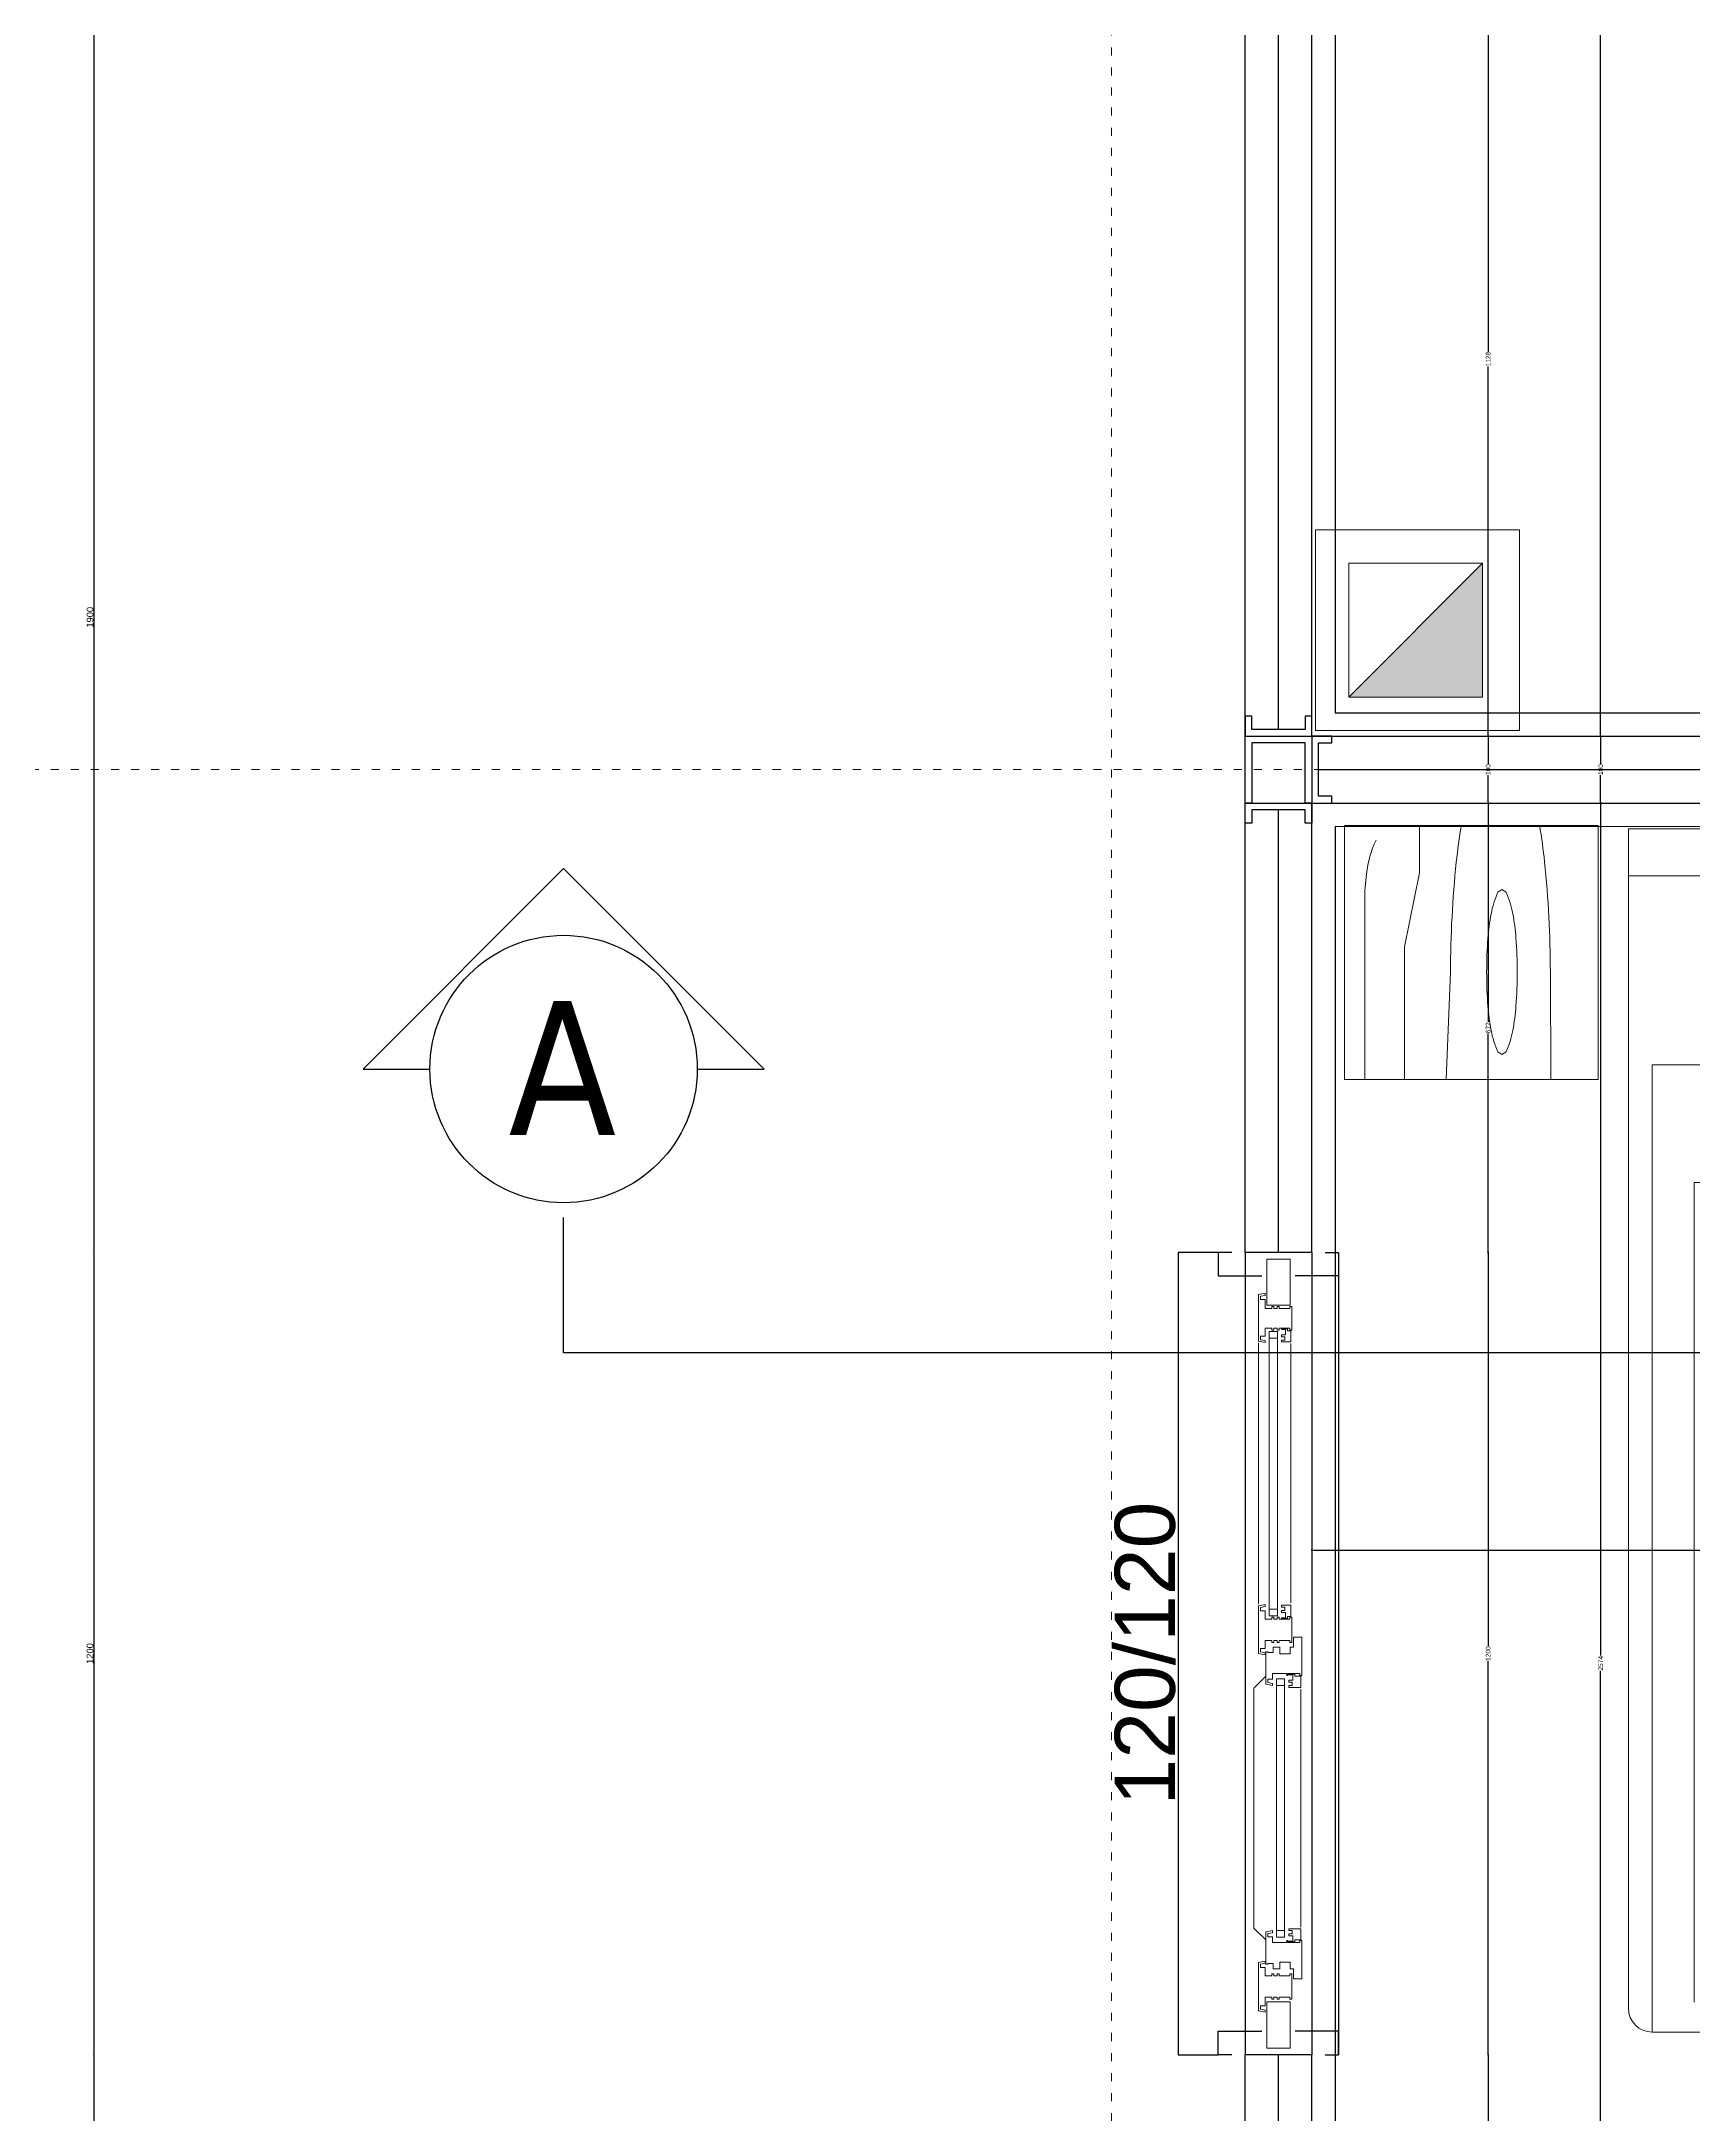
# Model space of a CAD drawing. Header units: centimetres. Extents: x -373760 to 14750, y -122502 to 29584.
# Drawn here: x -292172 to -289700, y -74505 to -71404 of the extents above; entities that cross this region are included whole.
import ezdxf
from ezdxf.enums import TextEntityAlignment as Align

# ---------------------------------------------------------------- set-up
doc = ezdxf.new("R2010")
doc.units = ezdxf.units.CM
doc.linetypes.add('ACAD_ISO03W100', pattern=[30, 12, -18])
for name, color, linetype, lineweight in [('AKSLAR-P', 211, 'Continuous', 9), ('DOGRAMA', 4, 'Continuous', 20), ('duvar', 10, 'Continuous', 25), ('KESİT CIZGILERİ-P', 35, 'Continuous', 25), ('PENCERE', 5, 'Continuous', 13), ('TEFRIS -P', 173, 'Continuous', 9), ('Ölçü iç KGK', 124, 'Continuous', 20)]:
    doc.layers.add(name, color=color, linetype=linetype, lineweight=lineweight)
for name, color, linetype in [('duvar-kesim', 7, 'Continuous'), ('Kolon', 7, 'Continuous'), ('MERDİVEN1', 9, 'Continuous'), ('penc-yazi', 7, 'Continuous'), ('siva', 121, 'Continuous'), ('TASYUNU-P', 40, 'Continuous')]:
    doc.layers.add(name, color=color, linetype=linetype)
doc.styles.add('15 LİK', font='tahoma.ttf', dxfattribs={"height": 15})
doc.styles.get("Standard").update_dxf_attribs({"font": 'arial.ttf'})
doc.linetypes.add('BATTING', pattern='A,0.00254,-2.54,[134,ltypeshp.shx,S=2.54,R=0,X=-2.54,Y=0],-5.08,[134,ltypeshp.shx,S=2.54,R=180,X=2.54,Y=0],-2.54', length=10.16254)
doc.dimstyles.new('Aydın İç Ölçü', dxfattribs={"dimtxt": 7, "dimasz": 3, "dimexe": 0.18, "dimexo": 0.0625, "dimgap": 1, "dimtad": 0, "dimdec": 0, "dimzin": 0, "dimdsep": 46, "dimtxsty": 'Standard', "dimblk": 'DOT', "dimcen": 1, "dimse1": 1, "dimse2": 1, "dimclrd": 256, "dimclrt": 6, "dimadec": 0, "dimazin": 0, "dimtfac": 1, "dimtdec": 0, "dimtix": 1, "dimtofl": 0, "dimtmove": 0, "dimatfit": 3, "dimldrblk": 'DOT', "dimfxl": 1, "dimtolj": 1, "dimtzin": 0, "dimarcsym": 0})
doc.dimstyles.new('aydın ölçü', dxfattribs={"dimtxt": 10, "dimasz": 2.5, "dimexe": 5, "dimexo": 5, "dimtad": 1, "dimdec": 0, "dimtxsty": 'Standard', "dimblk": 'ARCHTICK', "dimcen": 2.5, "dimse1": 1, "dimse2": 1, "dimadec": 0, "dimazin": 0, "dimtfac": 1, "dimtdec": 0, "dimtix": 1, "dimtmove": 0, "dimatfit": 3, "dimfxl": 5, "dimfxlon": 1, "dimarcsym": 0})

# ---------------------------------------------------------------- blocks, each defined once
blk = doc.blocks.new('fm-win2')
at = {"color": 8, "linetype": 'Continuous'}
for p, q in [((11, 1.37), (11, 0.17)), ((11, 1.37), (54.25, 1.37)), ((11, 0.17), (54.25, 0.17)), ((12, 1.37), (12, 0.17)), ((12.75, 3), (52.5, 3)), ((53.25, 1.37), (53.25, 0.17)), ((54.25, 1.37), (54.25, 0.17)), ((63.85, 0.28), (63.85, -0.92)), ((63.85, 0.28), (103.15, 0.28)), ((64.85, 0.28), (64.85, -0.92)), ((102.15, 0.28), (102.15, -0.92)), ((103.15, 0.28), (103.15, -0.92)), ((12.85, -1.85), (52.3, -1.85)), ((63.85, -0.92), (103.15, -0.92)), ((65.4, -3.35), (101.6, -3.35))]:
    blk.add_line(p, q, dxfattribs=at)
blk.add_lwpolyline([(63.45, 1.9), (65.25, 3.7), (101.75, 3.7), (103.55, 1.9)], dxfattribs=at)
at = {"linetype": 'Continuous'}
for points in [[(7, -1.75), (0, -1.75), (0, 1.75), (7, 1.75)], [(7.5, -1.7), (7.5, -0.1), (7.2, -0.1), (7.2, 0.2), (7.5, 0.2), (7.5, 0.7), (7.2, 0.7), (7.2, 1), (7.5, 1), (7.5, 2), (6.16, 2), (6.16, 2.7), (5.65, 2.7), (5.51, 2), (5.2, 2), (5.4, 3), (12.5, 3), (12.7, 2), (12.39, 2), (12.25, 2.7), (11.74, 2.7), (11.74, 2), (10.5, 2), (10.5, 1), (10.8, 1), (10.8, 0.7), (10.5, 0.7), (10.5, 0.2), (10.8, 0.2), (10.8, -0.1), (10.5, -0.1), (10.5, -1.7), (10.8, -1.7), (10.8, -2), (7.2, -2), (7.2, -1.7)], [(58, 2), (59.24, 2), (59.24, 2.7), (59.75, 2.7), (59.89, 2), (60.2, 2), (60, 3), (52.75, 3), (52.55, 2), (52.86, 2), (53, 2.7), (53.51, 2.7), (53.51, 2), (54.75, 2), (54.75, 1), (54.45, 1), (54.45, 0.7), (54.75, 0.7), (54.75, 0.2), (54.45, 0.2), (54.45, -0.1), (54.75, -0.1), (54.75, -1.69), (54.45, -1.69), (54.45, -2), (58.3, -2), (58.3, -1.69), (58, -1.69), (58, -0.1), (58.3, -0.1), (58.3, 0.2), (58, 0.2), (58, 0.7), (58.3, 0.7), (58.3, 1), (58, 1)], [(63.05, -1.25), (63.05, 0.9), (63.89, 0.9), (63.89, 1.6), (64.4, 1.6), (64.54, 0.9), (64.85, 0.9), (64.65, 1.9), (59.75, 1.9), (59.75, 1.6), (59.85, 1.6), (59.85, 0.8), (59.05, 0.8), (59.05, -0.2), (60.05, -0.2), (60.05, -1.75), (59.05, -1.75), (59.05, -2.25), (57.5, -2.25), (57.5, -3.5), (63.35, -3.5), (63.35, -3.2), (63.05, -3.2), (63.05, -1.4), (63.35, -1.4), (63.35, -1.25)], [(103.95, -1.4), (103.65, -1.4), (103.65, -1.25), (103.95, -1.25), (103.95, 0.9), (103.11, 0.9), (103.11, 1.6), (102.6, 1.6), (102.46, 0.9), (102.15, 0.9), (102.35, 1.9), (107.25, 1.9), (107.25, 1.6), (107.15, 1.6), (107.15, 0.8), (107.95, 0.8), (107.95, -0.2), (106.95, -0.2), (106.95, -1.75), (107.95, -1.75), (107.95, -2.25), (109.5, -2.25), (109.5, -3.5), (103.65, -3.5), (103.65, -3.2), (103.95, -3.2)], [(109, 0.7), (108.7, 0.7), (108.7, 1), (109, 1), (109, 2), (107.76, 2), (107.76, 2.7), (107.25, 2.7), (107.11, 2), (106.8, 2), (107, 3), (114.35, 3), (114.55, 2), (114.24, 2), (114.1, 2.7), (113.59, 2.7), (113.59, 2), (112.25, 2), (112.25, 1), (112.55, 1), (112.55, 0.7), (112.25, 0.7), (112.25, 0.2), (112.55, 0.2), (112.55, -0.1), (112.25, -0.1), (112.25, -1.69), (112.55, -1.69), (112.55, -2), (108.7, -2), (108.7, -1.69), (109, -1.69), (109, -0.1), (108.7, -0.1), (108.7, 0.2), (109, 0.2)], [(113, -1.75), (120, -1.75), (120, 1.75), (113, 1.75)]]:
    blk.add_lwpolyline(points, close=True, dxfattribs=at)
at = {"color": 8, "linetype": 'Continuous'}
for points in [[(10.9, -1.35), (10.9, -1.85), (12.6, -1.85), (12.6, -0.45), (12.3, -0.45), (12.3, -0.95), (11.8, -0.95), (11.8, -0.45), (11.5, -0.45), (11.5, -1.05), (10.7, -1.05), (10.7, -0.45), (10.6, -0.45), (10.6, -1.35)], [(54.35, -1.35), (54.35, -1.85), (52.65, -1.85), (52.65, -0.45), (52.95, -0.45), (52.95, -0.95), (53.45, -0.95), (53.45, -0.45), (53.75, -0.45), (53.75, -1.05), (54.55, -1.05), (54.55, -0.45), (54.65, -0.45), (54.65, -1.35)], [(63.15, -2.45), (63.45, -2.45), (63.45, -3.35), (65.15, -3.35), (65.15, -1.55), (64.85, -1.55), (64.85, -2.05), (64.35, -2.05), (64.35, -1.55), (64.05, -1.55), (64.05, -2.15), (63.25, -2.15), (63.25, -1.55), (63.15, -1.55)], [(103.85, -2.45), (103.55, -2.45), (103.55, -3.35), (101.85, -3.35), (101.85, -1.55), (102.15, -1.55), (102.15, -2.05), (102.65, -2.05), (102.65, -1.55), (102.95, -1.55), (102.95, -2.15), (103.75, -2.15), (103.75, -1.55), (103.85, -1.55)]]:
    blk.add_lwpolyline(points, close=True, dxfattribs=at)
blk = doc.blocks.new('kesita')
at = {"layer": 'KESİT CIZGILERİ-P'}
blk.add_lwpolyline([(16511.66, 1791.71), (16521.66, 1791.71), (16491.66, 1821.71), (16461.66, 1791.71), (16471.66, 1791.71)], dxfattribs=at)
blk.add_lwpolyline([(16511.66, 1791.71), (16521.66, 1791.71), (16491.66, 1821.71), (16461.66, 1791.71), (16471.66, 1791.71)], dxfattribs=at)
blk.add_circle((16491.66, 1791.71), 20, dxfattribs=at)
blk.add_circle((16491.66, 1791.71), 20, dxfattribs=at)
at = {"layer": 'KESİT CIZGILERİ-P', "insert": (16483.41, 1781.86), "char_height": 20, "attachment_point": 7, "style": '15 LİK'}
blk.add_mtext('A', dxfattribs=at)
blk = doc.blocks.new('fgwefgweg')
at = {"layer": 'KESİT CIZGILERİ-P'}
blk.add_lwpolyline([(17791.89, 1769.25), (17791.89, 1749.25), (16491.66, 1749.25), (16491.66, 1769.48)], dxfattribs=at)
at = {"layer": 'MERDİVEN1'}
blk.add_blockref('kesita', (0, 0), dxfattribs=at)
blk = doc.blocks.new('_ArchTick')
at = {"color": 0, "linetype": 'ByBlock', "const_width": 0.15}
blk.add_lwpolyline([(-0.5, -0.5), (0.5, 0.5)], dxfattribs=at)
blk = doc.blocks.new('*D367')
at = {"layer": 'Defpoints', "color": 0, "ltscale": 0.5, "transparency": 16777216}
for p in [(-290370.8, -71315.7), (-292093.4, -73215.8), (-290370.8, -73215.8)]:
    blk.add_point(p, dxfattribs=at)
at = {"layer": 'Ölçü iç KGK', "color": 0, "lineweight": -2, "ltscale": 0.5, "transparency": 16777216}
blk.add_line((-292093.4, -71315.7), (-292093.4, -73215.8), dxfattribs=at)
at = {"layer": 'Ölçü iç KGK', "color": 0, "lineweight": -2, "ltscale": 0.5, "transparency": 16777216, "xscale": 2.5, "yscale": 2.5, "zscale": 2.5}
for p, rotation in [((-292093.4, -71315.7), 90), ((-292093.4, -73215.8), 270)]:
    blk.add_blockref('_ArchTick', p, dxfattribs=dict(at, rotation=rotation))
at = {"layer": 'Ölçü iç KGK', "color": 0, "lineweight": -2, "ltscale": 0.5, "transparency": 16777216, "insert": (-292099.1, -72265.7), "char_height": 10, "attachment_point": 5, "rotation": 90}
blk.add_mtext('1900', dxfattribs=at)
blk = doc.blocks.new('*D368')
at = {"layer": 'Defpoints', "color": 0, "ltscale": 0.5, "transparency": 16777216}
for p in [(-290370.8, -73215.8), (-292093.4, -74415.8), (-290370.8, -74415.8)]:
    blk.add_point(p, dxfattribs=at)
at = {"layer": 'Ölçü iç KGK', "color": 0, "lineweight": -2, "ltscale": 0.5, "transparency": 16777216}
blk.add_line((-292093.4, -73215.8), (-292093.4, -74415.8), dxfattribs=at)
at = {"layer": 'Ölçü iç KGK', "color": 0, "lineweight": -2, "ltscale": 0.5, "transparency": 16777216, "xscale": 2.5, "yscale": 2.5, "zscale": 2.5}
for p, rotation in [((-292093.4, -73215.8), 90), ((-292093.4, -74415.8), 270)]:
    blk.add_blockref('_ArchTick', p, dxfattribs=dict(at, rotation=rotation))
at = {"layer": 'Ölçü iç KGK', "color": 0, "lineweight": -2, "ltscale": 0.5, "transparency": 16777216, "insert": (-292099.1, -73815.8), "char_height": 10, "attachment_point": 5, "rotation": 90}
blk.add_mtext('1200', dxfattribs=at)
blk = doc.blocks.new('*D369')
at = {"layer": 'Defpoints', "color": 0, "ltscale": 0.5, "transparency": 16777216}
for p in [(-290370.8, -74415.8), (-292093.4, -76418.5), (-290370.8, -76418.5)]:
    blk.add_point(p, dxfattribs=at)
at = {"layer": 'Ölçü iç KGK', "color": 0, "lineweight": -2, "ltscale": 0.5, "transparency": 16777216}
blk.add_line((-292093.4, -74415.8), (-292093.4, -76418.5), dxfattribs=at)
at = {"layer": 'Ölçü iç KGK', "color": 0, "lineweight": -2, "ltscale": 0.5, "transparency": 16777216, "xscale": 2.5, "yscale": 2.5, "zscale": 2.5}
for p, rotation in [((-292093.4, -74415.8), 90), ((-292093.4, -76418.5), 270)]:
    blk.add_blockref('_ArchTick', p, dxfattribs=dict(at, rotation=rotation))
at = {"layer": 'Ölçü iç KGK', "color": 0, "lineweight": -2, "ltscale": 0.5, "transparency": 16777216, "insert": (-292099.1, -75417.1), "char_height": 10, "attachment_point": 5, "rotation": 90}
blk.add_mtext('2003', dxfattribs=at)
blk = doc.blocks.new('_Dot')
at = {"color": 0, "linetype": 'ByBlock', "lineweight": -2}
blk.add_line((-0.5, 0), (-1, 0), dxfattribs=at)
at = {"color": 0, "linetype": 'ByBlock', "const_width": 0.5}
blk.add_lwpolyline([(-0.25, 0, 1), (0.25, 0, 1)], format="xyb", close=True, dxfattribs=at)
blk = doc.blocks.new('*D398')
at = {"layer": 'Defpoints', "color": 0, "ltscale": 0.5, "transparency": 16777216}
for p in [(-289905.2, -69115.3), (-289838.8, -72443.5), (-289838.8, -72443.5)]:
    blk.add_point(p, dxfattribs=at)
at = {"layer": 'Ölçü iç KGK', "lineweight": -2, "ltscale": 0.5, "transparency": 16777216}
for p, q in [((-289838.8, -69118.3), (-289838.8, -70768)), ((-289838.8, -72440.5), (-289838.8, -70790.9))]:
    blk.add_line(p, q, dxfattribs=at)
at = {"layer": 'Ölçü iç KGK', "lineweight": -2, "ltscale": 0.5, "transparency": 16777216, "xscale": 3, "yscale": 3, "zscale": 3}
for p, rotation in [((-289838.8, -69115.3), 90), ((-289838.8, -72443.5), 270)]:
    blk.add_blockref('_Dot', p, dxfattribs=dict(at, rotation=rotation))
at = {"layer": 'Ölçü iç KGK', "color": 6, "lineweight": -2, "ltscale": 0.5, "transparency": 16777216, "insert": (-289838.8, -70779.4), "char_height": 7, "attachment_point": 5, "rotation": 90}
blk.add_mtext('\\A1;3328', dxfattribs=at)
blk = doc.blocks.new('*D399')
at = {"layer": 'Defpoints', "color": 0, "ltscale": 0.5, "transparency": 16777216}
for p in [(-289838.8, -72443.5), (-289838.8, -72543.5), (-289838.8, -72543.5)]:
    blk.add_point(p, dxfattribs=at)
at = {"layer": 'Ölçü iç KGK', "lineweight": -2, "ltscale": 0.5, "transparency": 16777216}
for p, q in [((-289838.8, -72446.5), (-289838.8, -72485.1)), ((-289838.8, -72540.5), (-289838.8, -72501.9))]:
    blk.add_line(p, q, dxfattribs=at)
at = {"layer": 'Ölçü iç KGK', "lineweight": -2, "ltscale": 0.5, "transparency": 16777216, "xscale": 3, "yscale": 3, "zscale": 3}
for p, rotation in [((-289838.8, -72443.5), 90), ((-289838.8, -72543.5), 270)]:
    blk.add_blockref('_Dot', p, dxfattribs=dict(at, rotation=rotation))
at = {"layer": 'Ölçü iç KGK', "color": 6, "lineweight": -2, "ltscale": 0.5, "transparency": 16777216, "insert": (-289838.8, -72493.5), "char_height": 7, "attachment_point": 5, "rotation": 90}
blk.add_mtext('\\A1;100', dxfattribs=at)
blk = doc.blocks.new('*D400')
at = {"layer": 'Defpoints', "color": 0, "ltscale": 0.5, "transparency": 16777216}
for p in [(-289838.8, -72543.5), (-289838.8, -75117), (-289838.8, -75117)]:
    blk.add_point(p, dxfattribs=at)
at = {"layer": 'Ölçü iç KGK', "lineweight": -2, "ltscale": 0.5, "transparency": 16777216}
for p, q in [((-289838.8, -72546.5), (-289838.8, -73818.8)), ((-289838.8, -75114), (-289838.8, -73841.8))]:
    blk.add_line(p, q, dxfattribs=at)
at = {"layer": 'Ölçü iç KGK', "lineweight": -2, "ltscale": 0.5, "transparency": 16777216, "xscale": 3, "yscale": 3, "zscale": 3}
for p, rotation in [((-289838.8, -72543.5), 90), ((-289838.8, -75117), 270)]:
    blk.add_blockref('_Dot', p, dxfattribs=dict(at, rotation=rotation))
at = {"layer": 'Ölçü iç KGK', "color": 6, "lineweight": -2, "ltscale": 0.5, "transparency": 16777216, "insert": (-289838.8, -73830.3), "char_height": 7, "attachment_point": 5, "rotation": 90}
blk.add_mtext('\\A1;2574', dxfattribs=at)
blk = doc.blocks.new('*D410')
at = {"layer": 'Defpoints', "color": 0, "ltscale": 0.5, "transparency": 16777216}
for p in [(-290270.8, -73115.4), (-286270.8, -73602.1), (-286270.8, -73660.9)]:
    blk.add_point(p, dxfattribs=at)
at = {"layer": 'Ölçü iç KGK', "lineweight": -2, "ltscale": 0.5, "transparency": 16777216}
for p, q in [((-290267.8, -73660.9), (-288282.4, -73660.9)), ((-286273.8, -73660.9), (-288259.3, -73660.9))]:
    blk.add_line(p, q, dxfattribs=at)
at = {"layer": 'Ölçü iç KGK', "lineweight": -2, "ltscale": 0.5, "transparency": 16777216, "xscale": 3, "yscale": 3, "zscale": 3, "rotation": 180}
blk.add_blockref('_Dot', (-290270.8, -73660.9), dxfattribs=at)
at = {"layer": 'Ölçü iç KGK', "lineweight": -2, "ltscale": 0.5, "transparency": 16777216, "xscale": 3, "yscale": 3, "zscale": 3}
blk.add_blockref('_Dot', (-286270.8, -73660.9), dxfattribs=at)
at = {"layer": 'Ölçü iç KGK', "color": 6, "lineweight": -2, "ltscale": 0.5, "transparency": 16777216, "insert": (-288270.8, -73660.9), "char_height": 7, "attachment_point": 5}
blk.add_mtext('\\A1;4000', dxfattribs=at)
blk = doc.blocks.new('Yatak-1a')
for p, q in [((-49.5, 0.5), (-87.5, 0.5)), ((-87.5, 0.5), (-87.5, -37.5)), ((-49.5, -37.5), (-49.5, 0.5)), ((-45, -176.44), (-45, -7.03)), ((45, -7.03), (45, -176.44)), ((-49.5, -37.5), (-87.5, -37.5)), ((41.44, -180), (-41.44, -180))]:
    blk.add_line(p, q)
at = {"color": 33}
for p, q in [((-76.27, -6.57), (-76.27, 0.5)), ((-84.43, -9.24), (-84.18, -6.77)), ((-84.43, -37.5), (-84.43, -9.24)), ((-78.48, -17.64), (-76.27, -6.57)), ((-63.92, -9.1), (-64.54, -9.49)), ((-63.3, -9.49), (-63.92, -9.1)), ((-78.48, -37.5), (-78.48, -17.64)), ((-71.61, -21.45), (-72.26, -37.5)), ((-56.68, -21.45), (-56.63, -37.5)), ((-64.54, -33.38), (-63.92, -33.77)), ((-63.92, -33.77), (-63.3, -33.38))]:
    blk.add_line(p, q, dxfattribs=at)
at = {"color": 42}
for p, q in [((-45, 0), (45, 0)), ((-45, -7.03), (-45, 0)), ((45, -8.5), (45, 0)), ((45, -7.03), (-45, -7.03)), ((-41.44, -180), (-41.44, -35.32)), ((-41.44, -35.32), (2.67, -35.32)), ((2.67, -35.32), (41.44, -62.05)), ((2.67, -62.05), (2.67, -35.32)), ((41.44, -62.05), (2.67, -62.05)), ((41.44, -62.05), (41.44, -180))]:
    blk.add_line(p, q, dxfattribs=at)
at = {"color": 8}
for p, q in [((-19.11, -175.54), (-19.11, -41.61)), ((-19.11, -41.61), (1.67, -41.61)), ((-24.45, -175.54), (-24.45, -45.39)), ((-24.45, -45.39), (1.67, -45.39)), ((-21.78, -175.54), (-21.78, -43.5)), ((-21.78, -43.5), (1.67, -43.5)), ((-29.8, -49.16), (1.67, -49.16)), ((-29.8, -175.54), (-29.8, -49.16)), ((-27.13, -175.54), (-27.13, -47.27)), ((-27.13, -47.27), (1.67, -47.27)), ((-32.47, -51.05), (1.67, -51.05)), ((-32.47, -175.54), (-32.47, -51.05)), ((-35.15, -52.93), (1.67, -52.93)), ((-35.15, -175.54), (-35.15, -52.93))]:
    blk.add_line(p, q, dxfattribs=at)
at = {"color": 33}
for centre, radius, start, end in [((11.14, -13.58), 82.34, 170.1544, 174.0179), ((-139.84, -13.58), 82.75, 5.9821, 9.7958), ((-69.26, -8.26), 15, 154.0085, 174.2856), ((86.23, -21.45), 157.84, 174.0179, 180), ((-214.93, -21.45), 158.25, 0, 5.9821), ((-51.59, -15.3), 14.19, 155.8434, 169.4757), ((-76.25, -15.3), 14.19, 10.5243, 24.1566), ((-31.83, -18.97), 34.29, 169.4757, 175.5997), ((-96.01, -18.97), 34.29, 4.4004, 10.5243), ((0.17, -21.44), 66.38, 175.5996, 180), ((-128.01, -21.44), 66.38, 0, 4.4003), ((0.17, -21.44), 66.38, 180, 184.4003), ((-128.01, -21.44), 66.38, 355.5996, 0), ((-31.83, -23.9), 34.29, 184.4004, 190.5243), ((-96.01, -23.9), 34.29, 349.4757, 355.5997), ((-51.59, -27.57), 14.19, 190.5243, 204.1566), ((-76.25, -27.57), 14.19, 335.8434, 349.4757)]:
    blk.add_arc(centre, radius, start, end, dxfattribs=at)
at = {"color": 8}
for centre, radius, start, end in [((0.03, 324.56), 335.48, 265.2981, 274.7019), ((-98.45, -24.8), 72.55, 351.6594, 11.932), ((138.2, -24.8), 111.68, 172.2808, 187.7192), ((0.03, -344.69), 306.13, 84.846, 88.6023)]:
    blk.add_arc(centre, radius, start, end, dxfattribs=at)
for centre, start, end in [((-41.44, -176.44), 180, 270), ((41.44, -176.44), 270, 0)]:
    blk.add_arc(centre, 3.56, start, end)
blk = doc.blocks.new('FDGFDGFDGF')
at = {"layer": 'DOGRAMA'}
blk.add_hatch(color=256, dxfattribs=at).paths.add_polyline_path([(-13051.68, -9217.1), (-13031.68, -9217.1), (-13031.68, -9197.1)])
blk.add_line((-13051.68, -9217.1), (-13031.68, -9197.1), dxfattribs=at)
for points in [[(-13026.13, -9222.1), (-13026.13, -9192.1), (-13056.68, -9192.1), (-13056.68, -9222.1)], [(-13031.68, -9217.1), (-13031.68, -9197.1), (-13051.68, -9197.1), (-13051.68, -9217.1)]]:
    blk.add_lwpolyline(points, close=True, dxfattribs=at)
blk = doc.blocks.new('*D437')
at = {"layer": 'Defpoints', "color": 0, "ltscale": 0.45, "transparency": 16777216}
for p in [(-292722.5, -69015.3), (-292426, -79093.5), (-290370.8, -79093.5)]:
    blk.add_point(p, dxfattribs=at)
at = {"layer": 'Ölçü iç KGK', "color": 0, "lineweight": -2, "ltscale": 0.45, "transparency": 16777216}
blk.add_line((-292426, -69015.3), (-292426, -79093.5), dxfattribs=at)
at = {"layer": 'Ölçü iç KGK', "color": 0, "lineweight": -2, "ltscale": 0.45, "transparency": 16777216, "xscale": 2.5, "yscale": 2.5, "zscale": 2.5}
for p, rotation in [((-292426, -69015.3), 90), ((-292426, -79093.5), 270)]:
    blk.add_blockref('_ArchTick', p, dxfattribs=dict(at, rotation=rotation))
at = {"layer": 'Ölçü iç KGK', "color": 0, "lineweight": -2, "ltscale": 0.45, "transparency": 16777216, "insert": (-292431.8, -74054.4), "char_height": 10, "attachment_point": 5, "rotation": 90}
blk.add_mtext('10078', dxfattribs=at)
blk = doc.blocks.new('*D460')
at = {"layer": 'Defpoints', "color": 0, "ltscale": 0.45, "transparency": 16777216}
for p in [(-290270.8, -71315.7), (-290270.8, -72443.5), (-290007.1, -72443.5)]:
    blk.add_point(p, dxfattribs=at)
at = {"layer": 'Ölçü iç KGK', "lineweight": -2, "ltscale": 0.45, "transparency": 16777216}
for p, q in [((-290007.1, -71318.7), (-290007.1, -71868.5)), ((-290007.1, -72440.5), (-290007.1, -71890.7))]:
    blk.add_line(p, q, dxfattribs=at)
at = {"layer": 'Ölçü iç KGK', "lineweight": -2, "ltscale": 0.45, "transparency": 16777216, "xscale": 3, "yscale": 3, "zscale": 3}
for p, rotation in [((-290007.1, -71315.7), 90), ((-290007.1, -72443.5), 270)]:
    blk.add_blockref('_Dot', p, dxfattribs=dict(at, rotation=rotation))
at = {"layer": 'Ölçü iç KGK', "color": 6, "lineweight": -2, "ltscale": 0.45, "transparency": 16777216, "insert": (-290007.1, -71879.6), "char_height": 7, "attachment_point": 5, "rotation": 90}
blk.add_mtext('\\A1;1128', dxfattribs=at)
blk = doc.blocks.new('*D461')
at = {"layer": 'Defpoints', "color": 0, "ltscale": 0.45, "transparency": 16777216}
for p in [(-290270.8, -72443.5), (-290270.8, -72543.5), (-290007.1, -72543.5)]:
    blk.add_point(p, dxfattribs=at)
at = {"layer": 'Ölçü iç KGK', "lineweight": -2, "ltscale": 0.45, "transparency": 16777216}
for p, q in [((-290007.1, -72446.5), (-290007.1, -72485.1)), ((-290007.1, -72540.5), (-290007.1, -72501.9))]:
    blk.add_line(p, q, dxfattribs=at)
at = {"layer": 'Ölçü iç KGK', "lineweight": -2, "ltscale": 0.45, "transparency": 16777216, "xscale": 3, "yscale": 3, "zscale": 3}
for p, rotation in [((-290007.1, -72443.5), 90), ((-290007.1, -72543.5), 270)]:
    blk.add_blockref('_Dot', p, dxfattribs=dict(at, rotation=rotation))
at = {"layer": 'Ölçü iç KGK', "color": 6, "lineweight": -2, "ltscale": 0.45, "transparency": 16777216, "insert": (-290007.1, -72493.5), "char_height": 7, "attachment_point": 5, "rotation": 90}
blk.add_mtext('\\A1;100', dxfattribs=at)
blk = doc.blocks.new('*D462')
at = {"layer": 'Defpoints', "color": 0, "ltscale": 0.45, "transparency": 16777216}
for p in [(-290270.8, -72543.5), (-290270.8, -73215.8), (-290007.1, -73215.8)]:
    blk.add_point(p, dxfattribs=at)
at = {"layer": 'Ölçü iç KGK', "lineweight": -2, "ltscale": 0.45, "transparency": 16777216}
for p, q in [((-290007.1, -72546.5), (-290007.1, -72871)), ((-290007.1, -73212.8), (-290007.1, -72888.4))]:
    blk.add_line(p, q, dxfattribs=at)
at = {"layer": 'Ölçü iç KGK', "lineweight": -2, "ltscale": 0.45, "transparency": 16777216, "xscale": 3, "yscale": 3, "zscale": 3}
for p, rotation in [((-290007.1, -72543.5), 90), ((-290007.1, -73215.8), 270)]:
    blk.add_blockref('_Dot', p, dxfattribs=dict(at, rotation=rotation))
at = {"layer": 'Ölçü iç KGK', "color": 6, "lineweight": -2, "ltscale": 0.45, "transparency": 16777216, "insert": (-290007.1, -72879.7), "char_height": 7, "attachment_point": 5, "rotation": 90}
blk.add_mtext('\\A1;672', dxfattribs=at)
blk = doc.blocks.new('*D463')
at = {"layer": 'Defpoints', "color": 0, "ltscale": 0.45, "transparency": 16777216}
for p in [(-290270.8, -73215.8), (-290270.8, -74415.8), (-290007.1, -74415.8)]:
    blk.add_point(p, dxfattribs=at)
at = {"layer": 'Ölçü iç KGK', "lineweight": -2, "ltscale": 0.45, "transparency": 16777216}
for p, q in [((-290007.1, -73218.8), (-290007.1, -73804.7)), ((-290007.1, -74412.8), (-290007.1, -73826.9))]:
    blk.add_line(p, q, dxfattribs=at)
at = {"layer": 'Ölçü iç KGK', "lineweight": -2, "ltscale": 0.45, "transparency": 16777216, "xscale": 3, "yscale": 3, "zscale": 3}
for p, rotation in [((-290007.1, -73215.8), 90), ((-290007.1, -74415.8), 270)]:
    blk.add_blockref('_Dot', p, dxfattribs=dict(at, rotation=rotation))
at = {"layer": 'Ölçü iç KGK', "color": 6, "lineweight": -2, "ltscale": 0.45, "transparency": 16777216, "insert": (-290007.1, -73815.8), "char_height": 7, "attachment_point": 5, "rotation": 90}
blk.add_mtext('\\A1;1200', dxfattribs=at)
blk = doc.blocks.new('*D464')
at = {"layer": 'Defpoints', "color": 0, "ltscale": 0.45, "transparency": 16777216}
for p in [(-290270.8, -74415.8), (-290270.8, -75117), (-290007.1, -75117)]:
    blk.add_point(p, dxfattribs=at)
at = {"layer": 'Ölçü iç KGK', "lineweight": -2, "ltscale": 0.45, "transparency": 16777216}
for p, q in [((-290007.1, -74418.8), (-290007.1, -74758.4)), ((-290007.1, -75114), (-290007.1, -74774.5))]:
    blk.add_line(p, q, dxfattribs=at)
at = {"layer": 'Ölçü iç KGK', "lineweight": -2, "ltscale": 0.45, "transparency": 16777216, "xscale": 3, "yscale": 3, "zscale": 3}
for p, rotation in [((-290007.1, -74415.8), 90), ((-290007.1, -75117), 270)]:
    blk.add_blockref('_Dot', p, dxfattribs=dict(at, rotation=rotation))
at = {"layer": 'Ölçü iç KGK', "color": 6, "lineweight": -2, "ltscale": 0.45, "transparency": 16777216, "insert": (-290007.1, -74766.4), "char_height": 7, "attachment_point": 5, "rotation": 90}
blk.add_mtext('\\A1;701', dxfattribs=at)

msp = doc.modelspace()

# ---------------------------------------------------------------- linework, layer by layer
at = {"layer": 'AKSLAR-P', "linetype": 'ACAD_ISO03W100'}
for p, q in [((-290370.84, -66063.45), (-290370.84, -83872.12)), ((-293837.69, -72493.52), (-276960.19, -72493.52))]:
    msp.add_line(p, q, dxfattribs=at)
at = {"layer": 'AKSLAR-P', "color": 30, "linetype": 'ACAD_ISO03W100', "true_color": 0xf26722}
msp.add_lwpolyline([(-290570.84, -68815.34), (-279672.31, -68815.34), (-279672.31, -80815.34), (-290570.84, -80815.34)], close=True, dxfattribs=at)
at = {"layer": 'duvar'}
for p, q in [((-290270.84, -72443.52), (-290270.84, -71315.66)), ((-290370.84, -72443.52), (-287410.55, -72443.52)), ((-290370.84, -72543.52), (-286170.83, -72543.52)), ((-290270.84, -73215.82), (-290270.84, -72543.52)), ((-290270.84, -75117.02), (-290270.84, -74415.82))]:
    msp.add_line(p, q, dxfattribs=at)
at = {"layer": 'duvar', "lineweight": -2, "ltscale": 0.5}
for p, q in [((-290270.84, -73215.82), (-290370.84, -73215.82)), ((-290270.84, -74415.82), (-290370.84, -74415.82))]:
    msp.add_line(p, q, dxfattribs=at)
at = {"layer": 'duvar'}
for points in [[(-290370.84, -73215.82), (-290370.84, -71315.66)], [(-290370.84, -76418.46), (-290370.84, -74415.82)]]:
    msp.add_lwpolyline(points, dxfattribs=at)
at = {"layer": 'duvar-kesim', "lineweight": -2, "ltscale": 0.5}
for p, q in [((-290370.84, -73215.82), (-290370.84, -74415.82)), ((-290270.84, -73215.82), (-290270.84, -74415.82))]:
    msp.add_line(p, q, dxfattribs=at)
at = {"layer": 'Kolon', "ltscale": 0.8}
for points in [[(-290360.84, -72413.52), (-290370.84, -72413.52), (-290370.84, -72443.52), (-290270.84, -72443.52), (-290270.84, -72413.52), (-290280.84, -72413.52), (-290280.84, -72433.52), (-290360.84, -72433.52), (-290360.84, -72413.52)], [(-290360.84, -72543.52), (-290370.84, -72543.52), (-290370.84, -72443.52), (-290270.84, -72443.52), (-290270.84, -72543.52), (-290280.84, -72543.52), (-290280.84, -72453.52), (-290360.84, -72453.52), (-290360.84, -72543.52)], [(-290240.84, -72453.52), (-290240.84, -72443.52), (-290270.84, -72443.52), (-290270.84, -72543.52), (-290240.84, -72543.52), (-290240.84, -72533.52), (-290260.84, -72533.52), (-290260.84, -72453.52), (-290240.84, -72453.52)], [(-290360.84, -72573.52), (-290370.84, -72573.52), (-290370.84, -72543.52), (-290270.84, -72543.52), (-290270.84, -72573.52), (-290280.84, -72573.52), (-290280.84, -72553.52), (-290360.84, -72553.52), (-290360.84, -72573.52)]]:
    msp.add_lwpolyline(points, dxfattribs=at)
at = {"layer": 'PENCERE', "lineweight": -2, "ltscale": 0.5}
for points in [[(-290410.84, -73215.82), (-290470.84, -73215.82), (-290470.84, -74415.82), (-290410.84, -74415.82)], [(-290390.84, -73215.82), (-290410.84, -73215.82), (-290410.84, -73250.82), (-290345.84, -73250.82)], [(-290250.84, -73215.82), (-290230.84, -73215.82), (-290230.84, -73250.82), (-290295.84, -73250.82)], [(-290230.84, -73215.82), (-290230.84, -74415.82)], [(-290390.84, -74415.82), (-290410.84, -74415.82), (-290410.84, -74380.82), (-290345.84, -74380.82)], [(-290250.84, -74415.82), (-290230.84, -74415.82), (-290230.84, -74380.82), (-290295.84, -74380.82)]]:
    msp.add_lwpolyline(points, dxfattribs=at)
at = {"layer": 'siva', "lineweight": -2, "ltscale": 0.45}
for points in [[(-287855.83, -69150.34), (-290235.84, -69150.34), (-290235.84, -70115.66), (-290235.84, -71315.66), (-290235.84, -72408.52), (-287445.55, -72408.52), (-287445.55, -72378.73), (-287445.5, -72378.73), (-287444.86, -71513.73), (-287444.76, -71379.85), (-287720.87, -71379.18), (-287855.83, -71379.18), (-287855.83, -71244.18), (-287855.83, -71214.18)], [(-286305.83, -72579.56), (-290235.84, -72578.55), (-290235.84, -73215.82), (-290235.84, -74415.82), (-290235.84, -75082.02), (-286305.83, -75082.02), (-286305.83, -73474.56)]]:
    msp.add_lwpolyline(points, close=True, dxfattribs=at)
at = {"layer": 'TASYUNU-P', "linetype": 'BATTING', "lineweight": -2, "ltscale": 0.45}
for p, q in [((-290320.84, -72433.52), (-290320.84, -71315.66)), ((-290260.84, -72493.52), (-287420.55, -72493.52)), ((-290320.84, -73215.82), (-290320.84, -72553.52)), ((-290320.84, -75107.02), (-290320.84, -74415.82))]:
    msp.add_line(p, q, dxfattribs=at)

# ---------------------------------------------------------------- block references
at = {"layer": 'MERDİVEN1', "xscale": 10, "yscale": 10, "zscale": 10}
msp.add_blockref('fgwefgweg', (-456307.1, -90858.53), dxfattribs=at)
at = {"layer": 'PENCERE', "lineweight": -2, "ltscale": 0.5, "xscale": 9.833333333333329, "yscale": -10, "zscale": 9.833333333333329, "rotation": 270}
msp.add_blockref('fm-win2', (-290320.84, -73225.82), dxfattribs=at)
at = {"layer": 'TEFRIS -P', "xscale": 10, "yscale": 10, "zscale": 10}
msp.add_blockref('Yatak-1a', (-289347.25, -72582.06), dxfattribs=at)
at = {"layer": 'Ölçü iç KGK', "lineweight": -2, "xscale": 10, "yscale": 10, "zscale": 10}
msp.add_blockref('FDGFDGFDGF', (-159698.74, 19786.02), dxfattribs=at)

# ---------------------------------------------------------------- texts
at = {"layer": 'penc-yazi', "lineweight": -2, "ltscale": 0.5}
msp.add_text('120/120', height=90, rotation=90, dxfattribs=at).set_placement((-290520.84, -73815.82), align=Align.MIDDLE_CENTER)

# ---------------------------------------------------------------- dimensions: what is measured, and where the dimension line sits
at = {"layer": 'Ölçü iç KGK', "lineweight": -2, "ltscale": 0.45}
dim = msp.add_linear_dim(base=(-292426.04, -79093.54), p1=(-292722.48, -69015.34), p2=(-290370.84, -79093.54), angle=90, dimstyle='aydın ölçü', dxfattribs=at)
dim.commit()
dim.dimension.update_dxf_attribs({"geometry": '*D437', "text_midpoint": (-292431.77, -74054.44)})
at = {"layer": 'Ölçü iç KGK', "lineweight": -2, "ltscale": 0.5}
for base, p1, p2, picture, middle in [((-289838.85, -72443.52), (-289905.2, -69115.34), (-289838.85, -72443.52), '*D398', (-289838.85, -70779.43)), ((-289838.85, -72543.52), (-289838.85, -72443.52), (-289838.85, -72543.52), '*D399', (-289838.85, -72493.52)), ((-289838.8455, -75117.02), (-289838.8455, -72543.5151), (-289838.8455, -75117.02), '*D400', (-289838.8455, -73830.2676))]:
    dim = msp.add_linear_dim(base=base, p1=p1, p2=p2, angle=90, dimstyle='Aydın İç Ölçü', dxfattribs=at)
    dim.commit()
    dim.dimension.update_dxf_attribs({"geometry": picture, "text_midpoint": middle})
for base, p1, p2, picture, middle in [((-292093.36, -73215.82), (-290370.84, -71315.66), (-290370.84, -73215.82), '*D367', (-292099.09, -72265.74)), ((-292093.36, -74415.82), (-290370.84, -73215.82), (-290370.84, -74415.82), '*D368', (-292099.09, -73815.82)), ((-292093.36, -76418.46), (-290370.84, -74415.82), (-290370.84, -76418.46), '*D369', (-292099.09, -75417.14))]:
    dim = msp.add_linear_dim(base=base, p1=p1, p2=p2, angle=90, dimstyle='aydın ölçü', override={"dimtmove": 1}, dxfattribs=at)
    dim.commit()
    dim.dimension.update_dxf_attribs({"geometry": picture, "text_midpoint": middle})
at = {"layer": 'Ölçü iç KGK', "lineweight": -2, "ltscale": 0.45}
for base, p1, p2, picture, middle in [((-290007.1, -72443.52), (-290270.84, -71315.66), (-290270.84, -72443.52), '*D460', (-290007.1, -71879.59)), ((-290007.1, -72543.52), (-290270.84, -72443.52), (-290270.84, -72543.52), '*D461', (-290007.1, -72493.52)), ((-290007.1, -73215.82), (-290270.84, -72543.52), (-290270.84, -73215.82), '*D462', (-290007.1, -72879.67)), ((-290007.1, -74415.82), (-290270.84, -73215.82), (-290270.84, -74415.82), '*D463', (-290007.1, -73815.82)), ((-290007.1, -75117.02), (-290270.84, -74415.82), (-290270.84, -75117.02), '*D464', (-290007.1, -74766.42))]:
    dim = msp.add_linear_dim(base=base, p1=p1, p2=p2, angle=90, dimstyle='Aydın İç Ölçü', override={"dimtmove": 1}, dxfattribs=at)
    dim.commit()
    dim.dimension.update_dxf_attribs({"geometry": picture, "text_midpoint": middle})
at = {"layer": 'Ölçü iç KGK', "lineweight": -2, "ltscale": 0.5}
dim = msp.add_linear_dim(base=(-286270.83, -73660.93), p1=(-290270.84, -73115.45), p2=(-286270.83, -73602.08), dimstyle='Aydın İç Ölçü', dxfattribs=at)
dim.commit()
dim.dimension.update_dxf_attribs({"geometry": '*D410', "text_midpoint": (-288270.84, -73660.93)})

doc.saveas('drawing.dxf')
